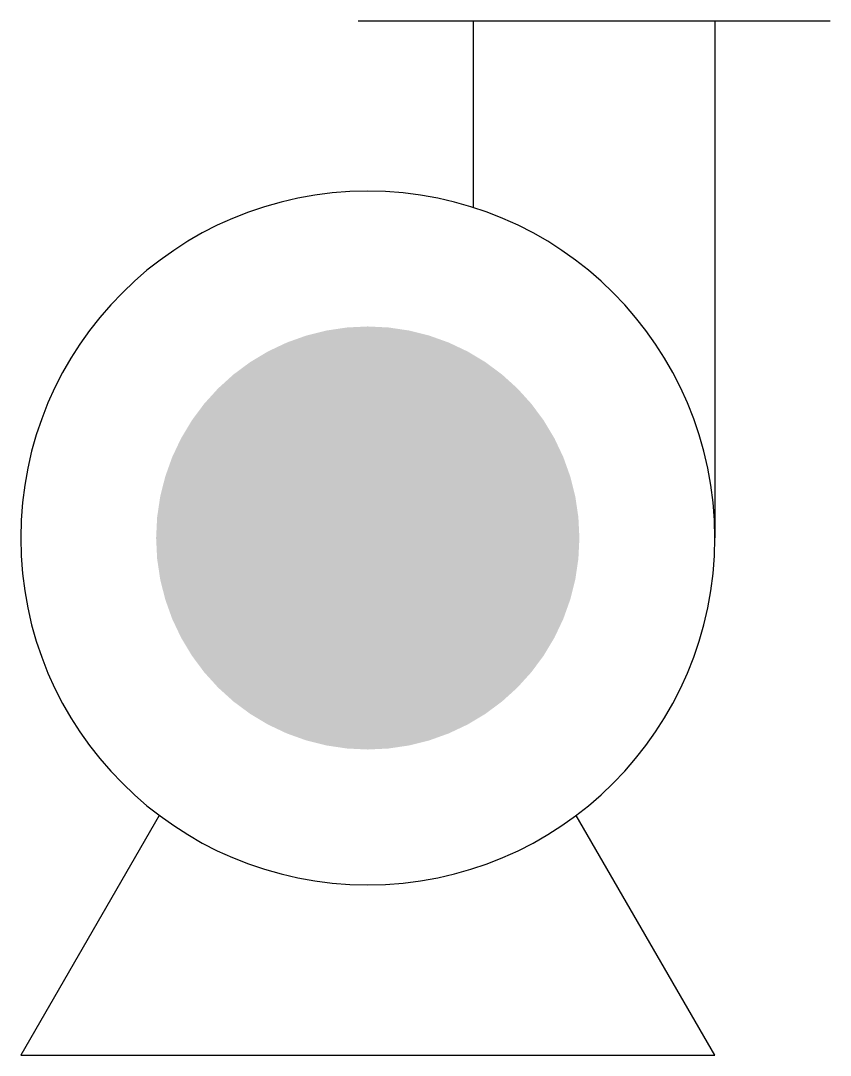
# Model space of a CAD drawing. Extents: x -71 to 104, y -108 to 116.
import ezdxf

# ---------------------------------------------------------------- set-up
doc = ezdxf.new("R2010")
doc.units = 0
doc.header["$LTSCALE"] = 10
doc.header["$MEASUREMENT"] = 0
doc.layers.add('PLANTA', color=7, linetype='CONTINUOUS')

msp = doc.modelspace()

# ---------------------------------------------------------------- linework, layer by layer
at = {"layer": 'PLANTA'}
for p, q in [((1.91, 116.05), (104.14, 116.05)), ((26.91, 75.56), (26.91, 116.05)), ((79.14, 116.05), (79.14, 4)), ((-41.13, -56.08), (-71.14, -108.06)), ((79.14, -108.06), (49.13, -56.08)), ((-71.14, -108.06), (79.14, -108.06))]:
    msp.add_line(p, q, dxfattribs=at)
at = {"layer": 'PLANTA', "const_width": 45.82}
msp.add_lwpolyline([(-18.91, 4, 1), (26.91, 4, 1)], format="xyb", close=True, dxfattribs=at)
at = {"layer": 'PLANTA'}
for start, end in [(0, 180), (180, 0)]:
    msp.add_arc((4, 4), 75.14, start, end, dxfattribs=at)

doc.saveas('drawing.dxf')
